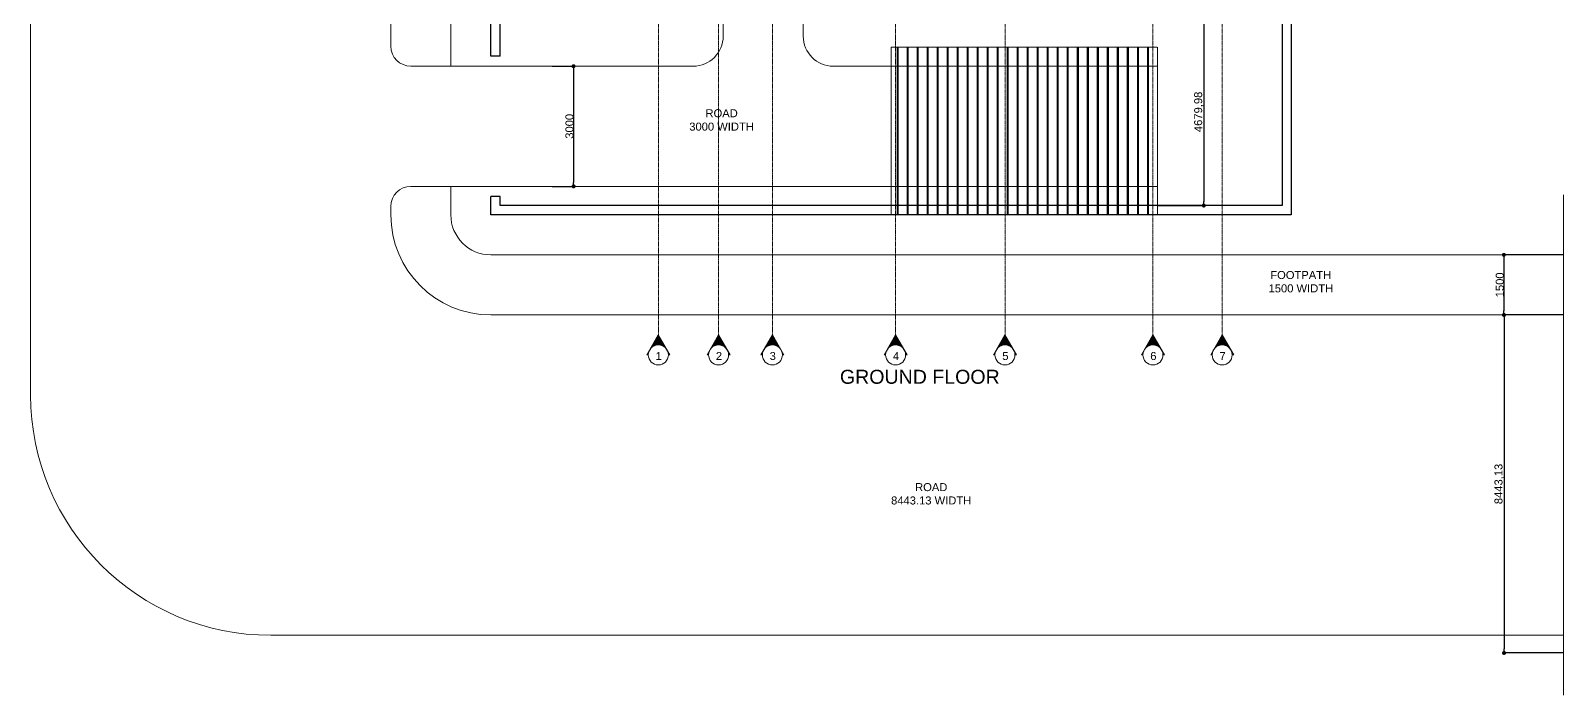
# Model space of a CAD drawing. Header units: millimetres. Extents: x -425671 to 598394, y -194194 to 343585.
# Drawn here: x 28539 to 66838, y 39102 to 55700 of the extents above; entities that cross this region are included whole.
import ezdxf

# ---------------------------------------------------------------- set-up
doc = ezdxf.new("R2010")
doc.units = ezdxf.units.MM
for name, pattern in [('ACAD_ISO10W100', [18, 12, -3, 0, -3]), ('DOT3', [0.06, 0, -0.06]), ('HIDDEN', [9.525, 6.35, -3.175])]:
    doc.linetypes.add(name, pattern=pattern)
for name, color, linetype, lineweight in [('230mm Wall', 250, 'Continuous', 25), ('C TEXT', 30, 'Continuous', 13), ('Centre line', 30, 'Continuous', 9), ('Hidden', 250, 'Continuous', 5), ('Road', 250, 'Continuous', 5), ('S-DIM', 30, 'Continuous', 13), ('TEXT', 30, 'DOT3', 9)]:
    doc.layers.add(name, color=color, linetype=linetype, lineweight=lineweight)
doc.styles.get("Standard").update_dxf_attribs({"font": 'arial.ttf'})
doc.dimstyles.new('ISO-25', dxfattribs={"dimtxt": 200, "dimasz": 180, "dimexe": 1.25, "dimexo": 0.625, "dimtad": 1, "dimtxsty": 'Standard', "dimblk": 'DOT', "dimcen": 2.5, "dimadec": 0, "dimazin": 0, "dimtfac": 1, "dimtmove": 0, "dimatfit": 3, "dimfxl": 0, "dimarcsym": 0})

# ---------------------------------------------------------------- blocks, each defined once
blk = doc.blocks.new('CC')
at = {"layer": 'C TEXT', "linetype": 'Continuous', "ltscale": 500}
h = blk.add_hatch(color=253, dxfattribs=at)
h.dxf.hatch_style = 1
edge = h.paths.add_edge_path()
edge.add_arc((2471483781, 936793033), 250, 180, 240)
edge.add_line((2471483656, 936792817), (2471483281, 936793033))
edge.add_line((2471483281, 936793033), (2471483656, 936793250))
edge.add_arc((2471483781, 936793033), 250, 120, 180)
h = blk.add_hatch(color=253, dxfattribs=at)
h.dxf.hatch_style = 1
h.paths.add_polyline_path([(2471483781, 936792745), (2471483781, 936792783, -0.131652), (2471483656, 936792817)])
h.paths.add_polyline_path([(2471483781, 936793322), (2471483656, 936793250, -0.131652), (2471483781, 936793283)])
for points in [[(2471483281, 936793033), (2471483781, 936793322)], [(2471483781, 936793283), (2471483781, 936793322)], [(2471483281, 936793033), (2471483781, 936792745)], [(2471483781, 936792745), (2471483781, 936792783)]]:
    blk.add_lwpolyline(points, dxfattribs=at)
blk.add_circle((2471483781, 936793033), 250, dxfattribs=at)
blk = doc.blocks.new('_Dot')
at = {"color": 0, "linetype": 'ByBlock', "lineweight": -2}
blk.add_line((-0.5, 0), (-1, 0), dxfattribs=at)
at = {"color": 0, "linetype": 'ByBlock', "const_width": 0.5}
blk.add_lwpolyline([(-0.25, 0, 1), (0.25, 0, 1)], format="xyb", close=True, dxfattribs=at)
blk = doc.blocks.new('*D213')
at = {"layer": 'Defpoints', "color": 0, "transparency": 16777216}
for p in [(56699, 56012), (56699, 51332), (57853, 51332)]:
    blk.add_point(p, dxfattribs=at)
at = {"layer": 'S-DIM', "color": 0, "lineweight": -2, "transparency": 16777216}
for p, q in [((56700, 56012), (57854, 56012)), ((57853, 55912), (57853, 51432)), ((56700, 51332), (57854, 51332))]:
    blk.add_line(p, q, dxfattribs=at)
at = {"layer": 'S-DIM', "color": 0, "lineweight": -2, "transparency": 16777216, "xscale": 100, "yscale": 100, "zscale": 100}
for p, rotation in [((57853, 56012), 90), ((57853, 51332), 270)]:
    blk.add_blockref('_Dot', p, dxfattribs=dict(at, rotation=rotation))
at = {"layer": 'S-DIM', "color": 0, "transparency": 16777216, "insert": (57732, 53672), "char_height": 200, "attachment_point": 5, "rotation": 90}
blk.add_mtext('4679,98', dxfattribs=at)
blk = doc.blocks.new('*D214')
at = {"layer": 'Defpoints', "color": 0, "transparency": 16777216}
for p in [(41567, 54812), (41567, 51812), (42106, 51812)]:
    blk.add_point(p, dxfattribs=at)
at = {"layer": 'S-DIM', "color": 0, "lineweight": -2, "transparency": 16777216}
for p, q in [((41567, 54812), (42108, 54812)), ((42106, 54712), (42106, 51912)), ((41567, 51812), (42108, 51812))]:
    blk.add_line(p, q, dxfattribs=at)
at = {"layer": 'S-DIM', "color": 0, "lineweight": -2, "transparency": 16777216, "xscale": 100, "yscale": 100, "zscale": 100}
for p, rotation in [((42106, 54812), 90), ((42106, 51812), 270)]:
    blk.add_blockref('_Dot', p, dxfattribs=dict(at, rotation=rotation))
at = {"layer": 'S-DIM', "color": 0, "transparency": 16777216, "insert": (42003, 53312), "char_height": 200, "attachment_point": 5, "rotation": 90}
blk.add_mtext('3000', dxfattribs=at)
blk = doc.blocks.new('*D216')
at = {"layer": 'Defpoints', "color": 0, "transparency": 16777216}
for p in [(66838, 48602), (65356, 40159), (66838, 40159)]:
    blk.add_point(p, dxfattribs=at)
at = {"layer": 'S-DIM', "color": 0, "lineweight": -2, "transparency": 16777216}
for p, q in [((66838, 48602), (65355, 48602)), ((65356, 48502), (65356, 40259)), ((66838, 40159), (65355, 40159))]:
    blk.add_line(p, q, dxfattribs=at)
at = {"layer": 'S-DIM', "color": 0, "lineweight": -2, "transparency": 16777216, "xscale": 100, "yscale": 100, "zscale": 100}
for p, rotation in [((65356, 48602), 90), ((65356, 40159), 270)]:
    blk.add_blockref('_Dot', p, dxfattribs=dict(at, rotation=rotation))
at = {"layer": 'S-DIM', "color": 0, "transparency": 16777216, "insert": (65236, 44380), "char_height": 200, "attachment_point": 5, "rotation": 90}
blk.add_mtext('8443,13', dxfattribs=at)
blk = doc.blocks.new('*D217')
at = {"layer": 'Defpoints', "color": 0, "transparency": 16777216}
for p in [(66838, 50102), (65353, 48602), (66838, 48602)]:
    blk.add_point(p, dxfattribs=at)
at = {"layer": 'S-DIM', "color": 0, "lineweight": -2, "transparency": 16777216}
for p, q in [((66838, 50102), (65351, 50102)), ((65353, 50002), (65353, 48702)), ((66838, 48602), (65351, 48602))]:
    blk.add_line(p, q, dxfattribs=at)
at = {"layer": 'S-DIM', "color": 0, "lineweight": -2, "transparency": 16777216, "xscale": 100, "yscale": 100, "zscale": 100}
for p, rotation in [((65353, 50102), 90), ((65353, 48602), 270)]:
    blk.add_blockref('_Dot', p, dxfattribs=dict(at, rotation=rotation))
at = {"layer": 'S-DIM', "color": 0, "transparency": 16777216, "insert": (65250, 49352), "char_height": 200, "attachment_point": 5, "rotation": 90}
blk.add_mtext('1500', dxfattribs=at)

msp = doc.modelspace()

# ---------------------------------------------------------------- hatches: boundary and pattern name
at = {"layer": 'Hidden', "transparency": 33554585}
h = msp.add_hatch(dxfattribs=at)
h.set_pattern_fill('JIS_RC_10', color=256, scale=25, angle=45)
h.set_pattern_definition([(90, (-4774807.05, -1948060.1), (-250, 0), []), (90, (-4774794.24, -1948047.3), (-250, 0), []), (90, (-4774781.42, -1948034.48), (-250, 0), [])])
h.paths.add_polyline_path([(56699.03, 51101.777), (56699.03, 55291.777), (50039.03, 55291.777), (50039.03, 51101.777)])

# ---------------------------------------------------------------- linework, layer by layer
at = {"layer": '230mm Wall'}
for p, q in [((40269.03, 55061.777), (40039.03, 55061.777)), ((40269.03, 51561.777), (40039.03, 51561.777))]:
    msp.add_line(p, q, dxfattribs=at)
for points in [[(40039.03, 55061.777), (40039.03, 77101.777), (60039.03, 77101.777), (60039.03, 51101.777), (40039.03, 51101.777), (40039.03, 51561.777)], [(40269.03, 55061.777), (40269.03, 76871.777), (59809.03, 76871.777), (59809.03, 51331.777), (40269.03, 51331.777), (40269.03, 51561.777)]]:
    msp.add_lwpolyline(points, dxfattribs=at)
at = {"layer": 'Centre line', "linetype": 'ACAD_ISO10W100', "ltscale": 0.6}
for p, q in [((44224.008, 48101.777), (44224.035, 80101.777)), ((45729.018, 48101.777), (45729.044, 80101.777)), ((47074.011, 48101.777), (47074.038, 80101.777)), ((50154.023, 48101.777), (50154.05, 80101.777)), ((52886.511, 48101.777), (52886.538, 80101.777)), ((56584.023, 48101.777), (56584.05, 80101.777)), ((58314.015, 48101.777), (58314.042, 80101.777))]:
    msp.add_line(p, q, dxfattribs=at)
at = {"layer": 'Hidden', "linetype": 'HIDDEN', "ltscale": 0.2}
msp.add_lwpolyline([(50039.03, 55291.777), (56699.03, 55291.777), (56699.03, 51101.777), (50039.03, 51101.777)], close=True, dxfattribs=at)
at = {"layer": 'Road'}
for p, q in [((28539.03, 80647.66), (28539.03, 46601.777)), ((37539.03, 80647.66), (37539.03, 55311.777)), ((39039.03, 80647.66), (39039.03, 54811.777)), ((45844.03, 56011.756), (45844.03, 55561.777)), ((47844.03, 56011.756), (47844.03, 55561.777)), ((38039.03, 54811.777), (45094.03, 54811.777)), ((48594.03, 54811.777), (56699.03, 54811.777)), ((56699.03, 54811.777), (56699.03, 51811.777)), ((38039.03, 51811.777), (56699.03, 51811.777)), ((39039.03, 51811.777), (39039.03, 51101.777)), ((66838.355, 51601.777), (66838.355, 39101.777)), ((37539.03, 51311.777), (37539.03, 51101.777)), ((40039.03, 50101.777), (66838.355, 50101.777)), ((40039.03, 48601.777), (66838.355, 48601.777)), ((34539.03, 40601.777), (66838.355, 40601.777))]:
    msp.add_line(p, q, dxfattribs=at)
for centre, radius, start, end in [((45094.03, 55561.777), 750, 270, 0), ((48594.03, 55561.777), 750, 180, 270), ((38039.03, 55311.777), 500, 180, 270), ((38039.03, 51311.777), 500, 90, 180), ((40039.03, 51101.777), 2500, 180, 270), ((40039.03, 51101.777), 1000, 180, 270), ((34539.03, 46601.777), 6000, 180, 270)]:
    msp.add_arc(centre, radius, start, end, dxfattribs=at)

# ---------------------------------------------------------------- block references
at = {"layer": 'C TEXT', "linetype": 'Continuous', "rotation": 270}
for p in [(-936748809.439, 2471531382.575), (-936747304.429, 2471531382.575), (-936745959.436, 2471531382.575), (-936742879.424, 2471531382.575), (-936740146.936, 2471531382.575), (-936736449.424, 2471531382.575), (-936734719.432, 2471531382.575)]:
    msp.add_blockref('CC', p, dxfattribs=at)

# ---------------------------------------------------------------- texts
at = {"layer": 'C TEXT', "linetype": 'Continuous', "ltscale": 500, "char_height": 200, "attachment_point": 1}
for s, insert in [('1', (44155.862, 47675.447)), ('2', (45660.872, 47675.447)), ('3', (47005.865, 47675.447)), ('4', (50085.877, 47675.447)), ('5', (52818.365, 47675.447)), ('6', (56515.877, 47675.447)), ('7', (58245.869, 47675.447))]:
    msp.add_mtext_dynamic_manual_height_columns(s, width=187.8802, gutter_width=12.5, heights=[0], dxfattribs=dict(at, insert=insert))
at = {"layer": 'TEXT', "linetype": 'Continuous', "char_height": 200, "attachment_point": 1}
for s, width, heights, insert in [('\\pi450.43895;ROAD\\P\\pi45.3912;3000 WIDTH', 1671.27354, [687.188], (44951.202, 53737.615)), ('\\pi605.71586;FOOTPATH\\P\\pi562.67357;1500 WIDTH', 2687.14796, [797.171], (58909.439, 49698.266)), ('\\pi958.37616;ROAD\\P\\pi358.92187;8443.13 WIDTH', 2687.14796, [797.171], (49680.9, 44401.19))]:
    msp.add_mtext_dynamic_manual_height_columns(s, width=width, gutter_width=12.5, heights=heights, dxfattribs=dict(at, insert=insert))
at = {"layer": 'TEXT', "linetype": 'Continuous', "lineweight": 9, "insert": (48761.303, 47231.461), "char_height": 350, "attachment_point": 1}
msp.add_mtext_dynamic_manual_height_columns('GROUND FLOOR', width=15017.05432, gutter_width=12.5, heights=[785.182], dxfattribs=at)

# ---------------------------------------------------------------- dimensions: what is measured, and where the dimension line sits
at = {"layer": 'S-DIM'}
for base, p1, p2, picture, middle in [((57852.55, 51331.777), (56699.03, 56011.756), (56699.03, 51331.777), '*D213', (57731.734, 53671.766)), ((42106.25, 51811.777), (41566.53, 54811.777), (41566.53, 51811.777), '*D214', (42003.443, 53311.777)), ((65352.676, 48601.777), (66838.355, 50101.777), (66838.355, 48601.777), '*D217', (65249.936, 49351.777)), ((65356.426, 40158.647), (66838.355, 48601.777), (66838.355, 40158.647), '*D216', (65235.61, 44380.212))]:
    dim = msp.add_linear_dim(base=base, p1=p1, p2=p2, angle=90, dimstyle='ISO-25', override={"dimasz": 100}, dxfattribs=at)
    dim.commit()
    dim.dimension.update_dxf_attribs({"geometry": picture, "text_midpoint": middle})

doc.saveas('drawing.dxf')
